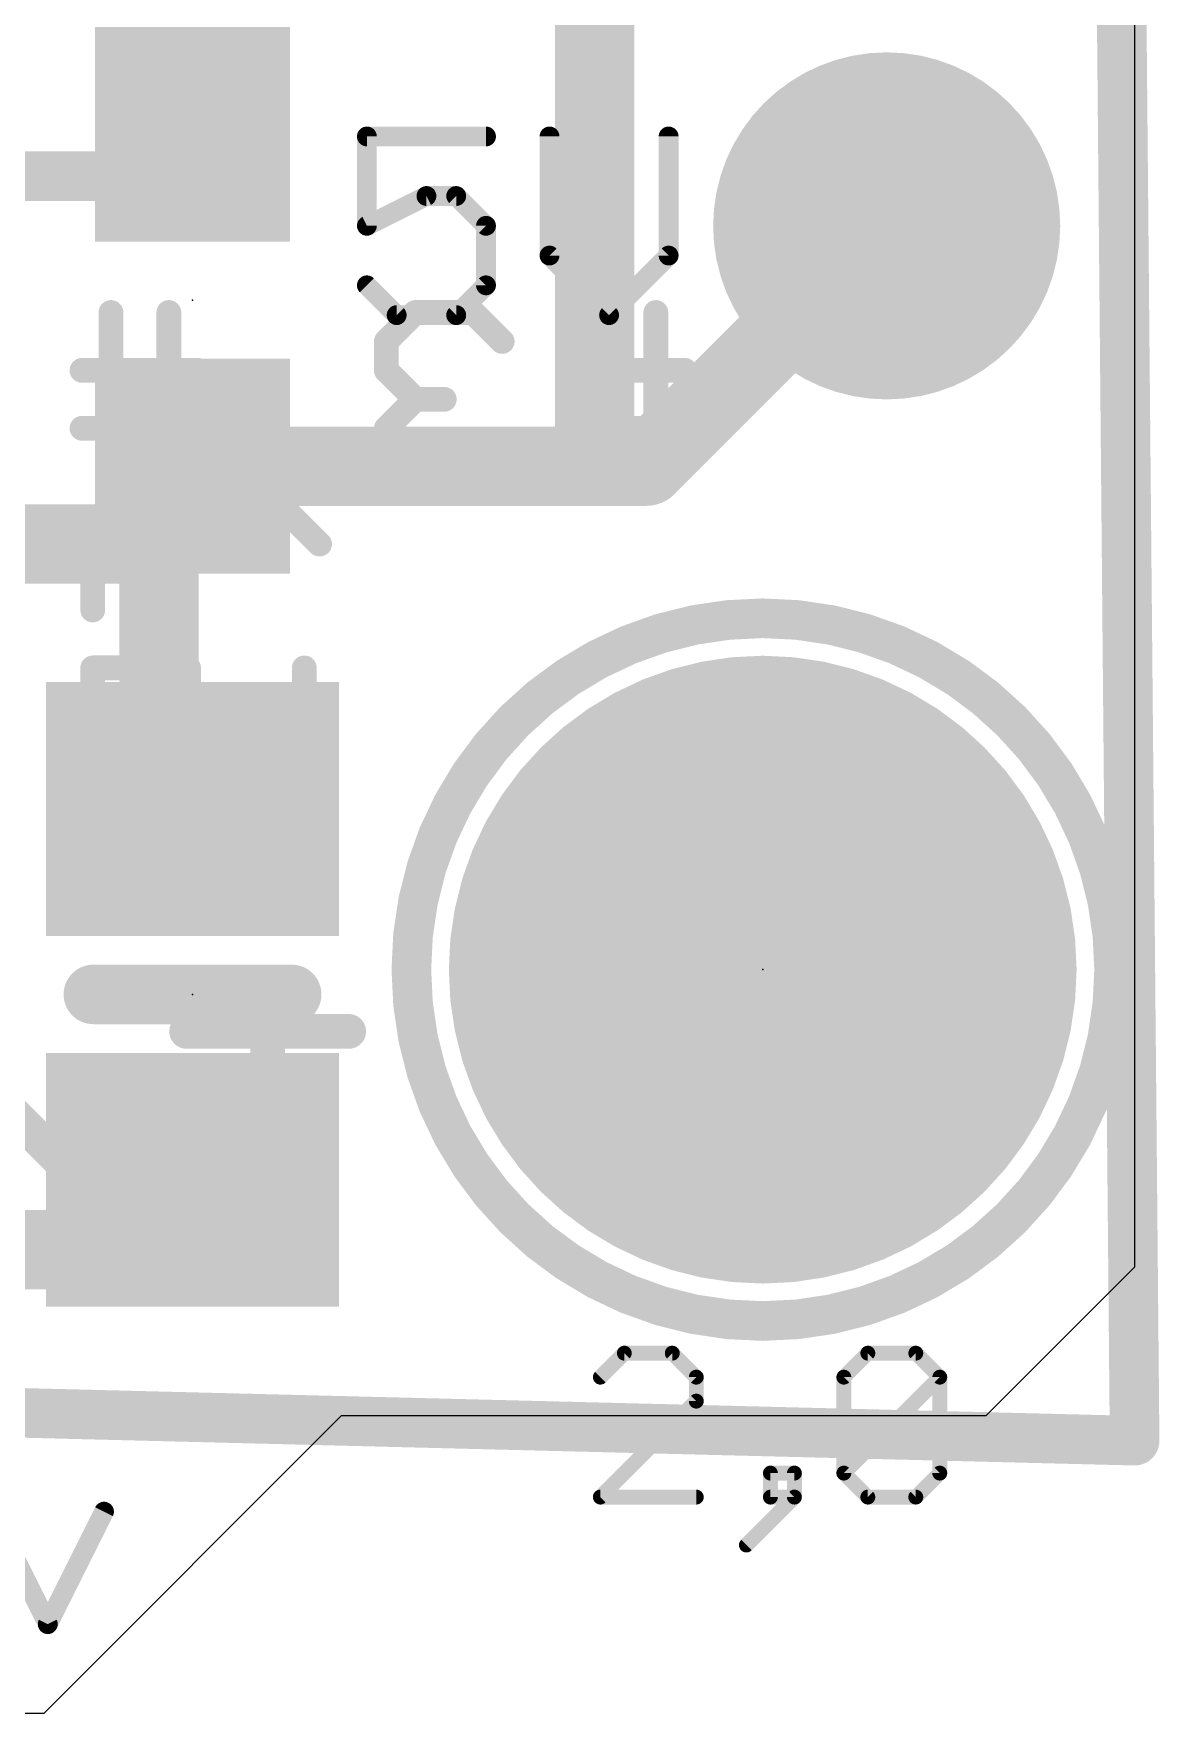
# Model space of a CAD drawing. Extents: x -8 to 7.7, y -14 to 16.
# Drawn here: x 1.98 to 7.75, y -13.97 to -5.37 of the extents above; entities that cross this region are included whole.
import ezdxf

# ---------------------------------------------------------------- set-up
doc = ezdxf.new("R2010")
doc.units = 0
for name, color, linetype in [('1', 12, 'CONTINUOUS'), ('16', 132, 'CONTINUOUS'), ('17', 110, 'CONTINUOUS'), ('20', 53, 'CONTINUOUS'), ('21', 40, 'CONTINUOUS'), ('22', 6, 'CONTINUOUS'), ('23', 53, 'CONTINUOUS'), ('48', 253, 'CONTINUOUS')]:
    doc.layers.add(name, color=color, linetype=linetype)

# ---------------------------------------------------------------- blocks, each defined once
blk = doc.blocks.new('RECT')
blk.add_solid([(-0.5, -0.5), (0.5, -0.5), (-0.5, 0.5), (0.5, 0.5)])
blk = doc.blocks.new('ROUNDP')
at = {"const_width": 0.5}
blk.add_lwpolyline([(0, -0.25, 1), (0, 0.25, 1), (0, -0.25)], format="xyb", dxfattribs=at)

msp = doc.modelspace()

# ---------------------------------------------------------------- linework, layer by layer
at = {"layer": '1'}
for points, const_width in [([(4.8536, -7.581), (4.8536, -0.8614)], 0.4064), ([(2.579, -6.096), (2.794, -5.881)], 0.254), ([(0.889, -6.096), (2.579, -6.096)], 0.254), ([(5.119, -7.581), (6.35, -6.35)], 0.4064), ([(2.794, -7.581), (4.8536, -7.581)], 0.4064), ([(4.8536, -7.581), (5.119, -7.581)], 0.4064), ([(2.794, -7.808), (2.794, -7.581)], 0.254), ([(2.622, -7.98), (2.794, -7.808)], 0.254), ([(1.143, -7.98), (2.622, -7.98)], 0.4064), ([(2.622, -7.98), (2.622, -9.165)], 0.4064), ([(2.622, -9.165), (2.794, -9.337)], 0.4064), ([(2.436, -11.595), (2.794, -11.237)], 0.4064), ([(1.161, -11.595), (2.436, -11.595)], 0.4064)]:
    msp.add_lwpolyline(points, dxfattribs=dict(at, const_width=const_width))
for points, const_width in [([(2.8389, -5.9259, 1), (2.7491, -5.8361)], 0.127), ([(2.5341, -6.0511, 1), (2.6239, -6.1409)], 0.127), ([(2.579, -6.1595, 1), (2.579, -6.0325)], 0.127), ([(6.4218, -6.4218, 1), (6.2782, -6.2782)], 0.2032), ([(2.794, -7.4794, 1), (2.794, -7.6826)], 0.2032), ([(4.8536, -7.4794, 1), (4.8536, -7.6826)], 0.2032), ([(4.8536, -7.6826, 1), (4.8536, -7.4794)], 0.2032), ([(5.119, -7.6826, 1), (5.119, -7.4794)], 0.2032), ([(2.8575, -7.581, 1), (2.7305, -7.581)], 0.127), ([(4.752, -7.581, 1), (4.9552, -7.581)], 0.2032), ([(5.0472, -7.5092, 1), (5.1908, -7.6528)], 0.2032), ([(2.8389, -7.8529, 1), (2.7491, -7.7631)], 0.127), ([(2.7236, -7.98, 1), (2.5204, -7.98)], 0.2032), ([(2.622, -8.0816, 1), (2.622, -7.8784)], 0.2032), ([(2.7305, -7.808, 1), (2.8575, -7.808)], 0.127), ([(2.5771, -7.9351, 1), (2.6669, -8.0249)], 0.127), ([(2.6938, -9.0932, 1), (2.5502, -9.2368)], 0.2032), ([(2.5204, -9.165, 1), (2.7236, -9.165)], 0.2032), ([(2.7222, -9.4088, 1), (2.8658, -9.2652)], 0.2032), ([(2.8658, -11.3088, 1), (2.7222, -11.1652)], 0.2032), ([(2.3642, -11.5232, 1), (2.5078, -11.6668)], 0.2032), ([(2.436, -11.6966, 1), (2.436, -11.4934)], 0.2032)]:
    msp.add_lwpolyline(points, format="xyb", dxfattribs=dict(at, const_width=const_width))
at = {"layer": '16', "const_width": 0.254}
for points in [[(7.62, -12.573), (7.366, 15.494)], [(-7.62, -12.192), (7.62, -12.573)]]:
    msp.add_lwpolyline(points, dxfattribs=at)
at = {"layer": '16', "const_width": 0.127}
for points in [[(7.6184, -12.6365, 1), (7.6216, -12.5095)], [(7.5565, -12.5736, 1), (7.6835, -12.5724)]]:
    msp.add_lwpolyline(points, format="xyb", dxfattribs=at)
at = {"layer": '20'}
for p, q in [((7.62, 14.478), (7.62, -11.684)), ((7.62, -11.684), (6.858, -12.446)), ((3.556, -12.446), (2.032, -13.97)), ((6.858, -12.446), (3.556, -12.446)), ((2.032, -13.97), (-5.08, -13.97))]:
    msp.add_line(p, q, dxfattribs=at)
at = {"layer": '21'}
for points, const_width in [([(4.2974, -5.892), (3.6873, -5.892)], 0.1016), ([(3.6873, -5.892), (3.6873, -6.3496)], 0.1016), ([(4.6228, -5.892), (4.6228, -6.5021)], 0.1016), ([(5.2329, -6.5021), (5.2329, -5.892)], 0.1016), ([(3.6873, -6.3496), (3.9923, -6.1971)], 0.1016), ([(3.9923, -6.1971), (4.1449, -6.1971)], 0.1016), ([(4.1449, -6.1971), (4.2974, -6.3496)], 0.1016), ([(4.2974, -6.3496), (4.2974, -6.6547)], 0.1016), ([(4.6228, -6.5021), (4.9279, -6.8072)], 0.1016), ([(4.9279, -6.8072), (5.2329, -6.5021)], 0.1016), ([(3.8398, -6.8072), (3.6873, -6.6547)], 0.1016), ([(4.2974, -6.6547), (4.1449, -6.8072)], 0.1016), ([(4.1449, -6.8072), (3.8398, -6.8072)], 0.1016), ([(3.302, -10.287), (2.286, -10.287)], 0.3048), ([(1.7644, -12.9366), (2.0525, -13.5128)], 0.1016), ([(2.0525, -13.5128), (2.3406, -12.9366)], 0.1016)]:
    msp.add_lwpolyline(points, dxfattribs=dict(at, const_width=const_width))
for points, const_width in [([(3.6873, -5.8666, 1), (3.6873, -5.9174)], 0.0508), ([(3.7127, -5.892, 1), (3.6619, -5.892)], 0.0508), ([(4.2974, -5.9174, 1), (4.2974, -5.8666)], 0.0508), ([(4.6482, -5.892, 1), (4.5974, -5.892)], 0.0508), ([(5.2583, -5.892, 1), (5.2075, -5.892)], 0.0508), ([(3.9923, -6.1717, 1), (3.9923, -6.2225)], 0.0508), ([(4.0037, -6.2198, 1), (3.981, -6.1744)], 0.0508), ([(4.1628, -6.1791, 1), (4.1269, -6.215)], 0.0508), ([(4.1449, -6.2225, 1), (4.1449, -6.1717)], 0.0508), ([(3.6759, -6.3269, 1), (3.6986, -6.3723)], 0.0508), ([(3.6619, -6.3496, 1), (3.7127, -6.3496)], 0.0508), ([(4.3228, -6.3496, 1), (4.272, -6.3496)], 0.0508), ([(4.2794, -6.3676, 1), (4.3154, -6.3316)], 0.0508), ([(4.6408, -6.4842, 1), (4.6048, -6.5201)], 0.0508), ([(5.2509, -6.5201, 1), (5.215, -6.4842)], 0.0508), ([(4.5974, -6.5021, 1), (4.6482, -6.5021)], 0.0508), ([(5.2075, -6.5021, 1), (5.2583, -6.5021)], 0.0508), ([(3.7052, -6.6367, 1), (3.6693, -6.6726)], 0.0508), ([(4.3154, -6.6726, 1), (4.2794, -6.6367)], 0.0508), ([(4.272, -6.6547, 1), (4.3228, -6.6547)], 0.0508), ([(3.8398, -6.7818, 1), (3.8398, -6.8326)], 0.0508), ([(3.8218, -6.8252, 1), (3.8578, -6.7892)], 0.0508), ([(4.1269, -6.7892, 1), (4.1628, -6.8252)], 0.0508), ([(4.1449, -6.8326, 1), (4.1449, -6.7818)], 0.0508), ([(4.9099, -6.7892, 1), (4.9458, -6.8252)], 0.0508), ([(4.9099, -6.8252, 1), (4.9458, -6.7892)], 0.0508), ([(5.715, -11.96, 1), (5.715, -8.36, 1), (5.715, -11.96)], 0.2032), ([(2.286, -10.2108, 1), (2.286, -10.3632)], 0.1524), ([(3.302, -10.3632, 1), (3.302, -10.2108)], 0.1524), ([(2.3633, -12.9479, 1), (2.3179, -12.9252)], 0.0508), ([(2.0298, -13.5014, 1), (2.0752, -13.5242)], 0.0508), ([(2.0298, -13.5242, 1), (2.0752, -13.5014)], 0.0508)]:
    msp.add_lwpolyline(points, format="xyb", dxfattribs=dict(at, const_width=const_width))
at = {"layer": '22'}
for points, const_width in [([(2.3761, -6.7937), (2.3761, -7.6835)], 0.127), ([(2.6727, -7.6835), (2.6727, -6.7937)], 0.127), ([(3.9353, -6.7937), (3.787, -6.942)], 0.127), ([(4.2319, -6.7937), (3.9353, -6.7937)], 0.127), ([(4.3802, -6.942), (4.2319, -6.7937)], 0.127), ([(4.8709, -6.7937), (4.8709, -7.6835)], 0.127), ([(5.1674, -7.6835), (5.1674, -6.7937)], 0.127), ([(3.787, -6.942), (3.787, -7.0903)], 0.127), ([(2.3761, -7.0903), (2.2279, -7.0903)], 0.127), ([(2.821, -7.0903), (2.3761, -7.0903)], 0.127), ([(3.787, -7.0903), (3.9353, -7.2386)], 0.127), ([(4.8709, -7.0903), (4.7226, -7.0903)], 0.127), ([(5.3157, -7.0903), (4.8709, -7.0903)], 0.127), ([(3.9353, -7.2386), (3.787, -7.3869)], 0.127), ([(3.9353, -7.2386), (4.0836, -7.2386)], 0.127), ([(2.821, -7.3869), (2.2279, -7.3869)], 0.127), ([(3.787, -7.3869), (3.787, -7.5352)], 0.127), ([(5.3157, -7.3869), (4.7226, -7.3869)], 0.127), ([(3.1481, -7.6835), (3.1481, -7.5352)], 0.127), ([(3.1481, -7.5352), (3.2964, -7.5352)], 0.127), ([(3.2964, -7.5352), (3.2964, -7.6835)], 0.127), ([(3.787, -7.5352), (3.9353, -7.6835)], 0.127), ([(4.2319, -7.6835), (4.3802, -7.5352)], 0.127), ([(3.4447, -7.9801), (3.1481, -7.6835)], 0.127), ([(3.2964, -7.6835), (3.1481, -7.6835)], 0.127), ([(3.9353, -7.6835), (4.2319, -7.6835)], 0.127), ([(2.2829, -8.1694), (2.2829, -8.3177)], 0.127), ([(2.4312, -8.6143), (2.2829, -8.6143)], 0.127), ([(2.2829, -8.6143), (2.2829, -9.2075)], 0.127), ([(2.7736, -9.0592), (2.7736, -8.6143)], 0.127), ([(3.3667, -8.6143), (3.3667, -9.0592)], 0.127), ([(2.9219, -9.2075), (2.7736, -9.0592)], 0.127), ([(3.0702, -9.0592), (2.9219, -9.2075)], 0.127), ([(3.2184, -9.2075), (3.0702, -9.0592)], 0.127), ([(3.3667, -9.0592), (3.2184, -9.2075)], 0.127), ([(2.4312, -9.2075), (2.1346, -9.2075)], 0.127), ([(3.5941, -10.4764), (2.7637, -10.4764)], 0.1778), ([(3.1789, -11.7221), (3.1789, -10.4764)], 0.1778), ([(2.2844, -11.3069), (1.8692, -10.8917)], 0.1778), ([(2.2844, -11.7221), (2.2844, -10.8917)], 0.1778)]:
    msp.add_lwpolyline(points, dxfattribs=dict(at, const_width=const_width))
for points, const_width in [([(2.4079, -6.7937, 1), (2.3444, -6.7937)], 0.0635), ([(2.7045, -6.7937, 1), (2.641, -6.7937)], 0.0635), ([(3.9353, -6.762, 1), (3.9353, -6.8255)], 0.0635), ([(3.9578, -6.8162, 1), (3.9129, -6.7713)], 0.0635), ([(4.2544, -6.7713, 1), (4.2095, -6.8162)], 0.0635), ([(4.2319, -6.8255, 1), (4.2319, -6.762)], 0.0635), ([(4.9026, -6.7937, 1), (4.8391, -6.7937)], 0.0635), ([(5.1992, -6.7937, 1), (5.1357, -6.7937)], 0.0635), ([(3.8188, -6.942, 1), (3.7553, -6.942)], 0.0635), ([(3.7646, -6.9196, 1), (3.8095, -6.9645)], 0.0635), ([(4.3578, -6.9645, 1), (4.4027, -6.9196)], 0.0635), ([(2.2279, -7.0586, 1), (2.2279, -7.1221)], 0.0635), ([(2.3761, -7.0586, 1), (2.3761, -7.1221)], 0.0635), ([(2.3761, -7.1221, 1), (2.3761, -7.0586)], 0.0635), ([(2.821, -7.1221, 1), (2.821, -7.0586)], 0.0635), ([(3.8095, -7.0679, 1), (3.7646, -7.1128)], 0.0635), ([(4.7226, -7.0586, 1), (4.7226, -7.1221)], 0.0635), ([(4.8709, -7.0586, 1), (4.8709, -7.1221)], 0.0635), ([(4.8709, -7.1221, 1), (4.8709, -7.0586)], 0.0635), ([(5.3157, -7.1221, 1), (5.3157, -7.0586)], 0.0635), ([(3.7553, -7.0903, 1), (3.8188, -7.0903)], 0.0635), ([(3.9353, -7.2069, 1), (3.9353, -7.2704)], 0.0635), ([(3.9578, -7.2611, 1), (3.9129, -7.2162)], 0.0635), ([(3.9129, -7.2611, 1), (3.9578, -7.2162)], 0.0635), ([(4.0836, -7.2704, 1), (4.0836, -7.2069)], 0.0635), ([(2.2279, -7.3552, 1), (2.2279, -7.4187)], 0.0635), ([(2.821, -7.4187, 1), (2.821, -7.3552)], 0.0635), ([(3.8188, -7.3869, 1), (3.7553, -7.3869)], 0.0635), ([(3.7646, -7.3645, 1), (3.8095, -7.4094)], 0.0635), ([(4.7226, -7.3552, 1), (4.7226, -7.4187)], 0.0635), ([(5.3157, -7.4187, 1), (5.3157, -7.3552)], 0.0635), ([(3.1481, -7.5035, 1), (3.1481, -7.567)], 0.0635), ([(3.1799, -7.5352, 1), (3.1164, -7.5352)], 0.0635), ([(3.3282, -7.5352, 1), (3.2647, -7.5352)], 0.0635), ([(3.2964, -7.567, 1), (3.2964, -7.5035)], 0.0635), ([(3.8095, -7.5128, 1), (3.7646, -7.5577)], 0.0635), ([(4.4027, -7.5577, 1), (4.3578, -7.5128)], 0.0635), ([(3.7553, -7.5352, 1), (3.8188, -7.5352)], 0.0635), ([(2.3444, -7.6835, 1), (2.4079, -7.6835)], 0.0635), ([(2.641, -7.6835, 1), (2.7045, -7.6835)], 0.0635), ([(3.1706, -7.661, 1), (3.1257, -7.706)], 0.0635), ([(3.1481, -7.6518, 1), (3.1481, -7.7153)], 0.0635), ([(3.1164, -7.6835, 1), (3.1799, -7.6835)], 0.0635), ([(3.2647, -7.6835, 1), (3.3282, -7.6835)], 0.0635), ([(3.2964, -7.7153, 1), (3.2964, -7.6518)], 0.0635), ([(3.9353, -7.6518, 1), (3.9353, -7.7153)], 0.0635), ([(3.9129, -7.706, 1), (3.9578, -7.661)], 0.0635), ([(4.2095, -7.661, 1), (4.2544, -7.706)], 0.0635), ([(4.2319, -7.7153, 1), (4.2319, -7.6518)], 0.0635), ([(4.8391, -7.6835, 1), (4.9026, -7.6835)], 0.0635), ([(5.1357, -7.6835, 1), (5.1992, -7.6835)], 0.0635), ([(3.4222, -8.0025, 1), (3.4672, -7.9576)], 0.0635), ([(2.3147, -8.1694, 1), (2.2512, -8.1694)], 0.0635), ([(2.2512, -8.3177, 1), (2.3147, -8.3177)], 0.0635), ([(2.2829, -8.5826, 1), (2.2829, -8.6461)], 0.0635), ([(2.3147, -8.6143, 1), (2.2512, -8.6143)], 0.0635), ([(2.4312, -8.6461, 1), (2.4312, -8.5826)], 0.0635), ([(2.8053, -8.6143, 1), (2.7418, -8.6143)], 0.0635), ([(3.3985, -8.6143, 1), (3.335, -8.6143)], 0.0635), ([(2.796, -9.0368, 1), (2.7511, -9.0817)], 0.0635), ([(2.7418, -9.0592, 1), (2.8053, -9.0592)], 0.0635), ([(3.0926, -9.0368, 1), (3.0477, -9.0817)], 0.0635), ([(3.0926, -9.0817, 1), (3.0477, -9.0368)], 0.0635), ([(3.335, -9.0592, 1), (3.3985, -9.0592)], 0.0635), ([(3.3892, -9.0817, 1), (3.3443, -9.0368)], 0.0635), ([(2.1346, -9.1757, 1), (2.1346, -9.2393)], 0.0635), ([(2.2512, -9.2075, 1), (2.3147, -9.2075)], 0.0635), ([(2.4312, -9.2393, 1), (2.4312, -9.1757)], 0.0635), ([(2.8994, -9.185, 1), (2.9443, -9.23)], 0.0635), ([(2.8994, -9.23, 1), (2.9443, -9.185)], 0.0635), ([(3.196, -9.185, 1), (3.2409, -9.23)], 0.0635), ([(3.196, -9.23, 1), (3.2409, -9.185)], 0.0635), ([(2.7637, -10.432, 1), (2.7637, -10.5209)], 0.0889), ([(3.2233, -10.4764, 1), (3.1344, -10.4764)], 0.0889), ([(3.5941, -10.5209, 1), (3.5941, -10.432)], 0.0889), ([(2.3288, -10.8917, 1), (2.2399, -10.8917)], 0.0889), ([(2.2529, -11.3383, 1), (2.3158, -11.2755)], 0.0889), ([(2.2399, -11.7221, 1), (2.3288, -11.7221)], 0.0889), ([(3.1344, -11.7221, 1), (3.2233, -11.7221)], 0.0889)]:
    msp.add_lwpolyline(points, format="xyb", dxfattribs=dict(at, const_width=const_width))
at = {"layer": '23'}
for p in [(2.794, -6.731), (5.715, -10.16), (2.794, -10.287)]:
    msp.add_point(p, dxfattribs=at)
at = {"layer": '48', "const_width": 0.0762}
for points in [[(5.006, -12.1247), (4.8831, -12.2475)], [(5.2517, -12.1247), (5.006, -12.1247)], [(5.3746, -12.2475), (5.2517, -12.1247)], [(6.1305, -12.2475), (6.2533, -12.1247)], [(6.2533, -12.1247), (6.4991, -12.1247)], [(6.4991, -12.1247), (6.6219, -12.2475)], [(5.3746, -12.3704), (5.3746, -12.2475)], [(6.1305, -12.739), (6.1305, -12.2475)], [(6.1305, -12.739), (6.6219, -12.2475)], [(6.6219, -12.2475), (6.6219, -12.739)], [(4.8831, -12.8619), (5.3746, -12.3704)], [(5.8773, -12.739), (5.7544, -12.739)], [(5.7544, -12.739), (5.7544, -12.8619)], [(5.8773, -12.8619), (5.8773, -12.739)], [(6.2533, -12.8619), (6.1305, -12.739)], [(6.6219, -12.739), (6.4991, -12.8619)], [(5.3746, -12.8619), (4.8831, -12.8619)], [(5.6315, -13.1076), (5.8773, -12.8619)], [(5.7544, -12.8619), (5.8773, -12.8619)], [(6.4991, -12.8619), (6.2533, -12.8619)]]:
    msp.add_lwpolyline(points, dxfattribs=at)
at = {"layer": '48', "const_width": 0.0381}
for points in [[(5.006, -12.1056, 1), (5.006, -12.1437)], [(5.0194, -12.1381, 1), (4.9925, -12.1112)], [(5.2652, -12.1112, 1), (5.2382, -12.1381)], [(5.2517, -12.1437, 1), (5.2517, -12.1056)], [(6.2533, -12.1056, 1), (6.2533, -12.1437)], [(6.2668, -12.1381, 1), (6.2399, -12.1112)], [(6.5125, -12.1112, 1), (6.4856, -12.1381)], [(6.4991, -12.1437, 1), (6.4991, -12.1056)], [(4.8696, -12.2341, 1), (4.8966, -12.261)], [(5.3936, -12.2475, 1), (5.3555, -12.2475)], [(5.3611, -12.261, 1), (5.3881, -12.2341)], [(6.1495, -12.2475, 1), (6.1114, -12.2475)], [(6.117, -12.2341, 1), (6.1439, -12.261)], [(6.641, -12.2475, 1), (6.6029, -12.2475)], [(6.6085, -12.261, 1), (6.6354, -12.2341)], [(6.6354, -12.261, 1), (6.6085, -12.2341)], [(5.3555, -12.3704, 1), (5.3936, -12.3704)], [(5.3881, -12.3839, 1), (5.3611, -12.3569)], [(5.7734, -12.739, 1), (5.7353, -12.739)], [(5.7544, -12.72, 1), (5.7544, -12.7581)], [(5.8963, -12.739, 1), (5.8582, -12.739)], [(5.8773, -12.7581, 1), (5.8773, -12.72)], [(6.1114, -12.739, 1), (6.1495, -12.739)], [(6.1439, -12.7256, 1), (6.117, -12.7525)], [(6.117, -12.7256, 1), (6.1439, -12.7525)], [(6.6029, -12.739, 1), (6.641, -12.739)], [(6.6354, -12.7525, 1), (6.6085, -12.7256)], [(4.8831, -12.8429, 1), (4.8831, -12.881)], [(4.8696, -12.8484, 1), (4.8966, -12.8754)], [(5.3746, -12.881, 1), (5.3746, -12.8429)], [(5.7353, -12.8619, 1), (5.7734, -12.8619)], [(5.7544, -12.8429, 1), (5.7544, -12.881)], [(5.8582, -12.8619, 1), (5.8963, -12.8619)], [(5.8907, -12.8754, 1), (5.8638, -12.8484)], [(5.8773, -12.881, 1), (5.8773, -12.8429)], [(6.2533, -12.8429, 1), (6.2533, -12.881)], [(6.2399, -12.8754, 1), (6.2668, -12.8484)], [(6.4856, -12.8484, 1), (6.5125, -12.8754)], [(6.4991, -12.881, 1), (6.4991, -12.8429)], [(5.618, -13.0942, 1), (5.645, -13.1211)]]:
    msp.add_lwpolyline(points, format="xyb", dxfattribs=at)

# ---------------------------------------------------------------- block references
at = {"layer": '1', "xscale": 1.1, "rotation": 270}
for p in [(2.794, -5.881), (2.794, -7.581)]:
    msp.add_blockref('RECT', p, dxfattribs=at)
at = {"layer": '1', "xscale": 1.3, "yscale": 1.5, "rotation": 270}
for p in [(2.794, -9.337), (2.794, -11.237)]:
    msp.add_blockref('RECT', p, dxfattribs=at)
at = {"layer": '17', "xscale": 1.778, "yscale": 1.778, "rotation": 180}
msp.add_blockref('ROUNDP', (6.35, -6.35), dxfattribs=at)
msp.add_blockref('ROUNDP', (6.35, -6.35), dxfattribs=at)
at = {"layer": '17', "xscale": 3.216, "yscale": 3.216}
msp.add_blockref('ROUNDP', (5.715, -10.16), dxfattribs=at)
msp.add_blockref('ROUNDP', (5.715, -10.16), dxfattribs=at)

doc.saveas('drawing.dxf')
